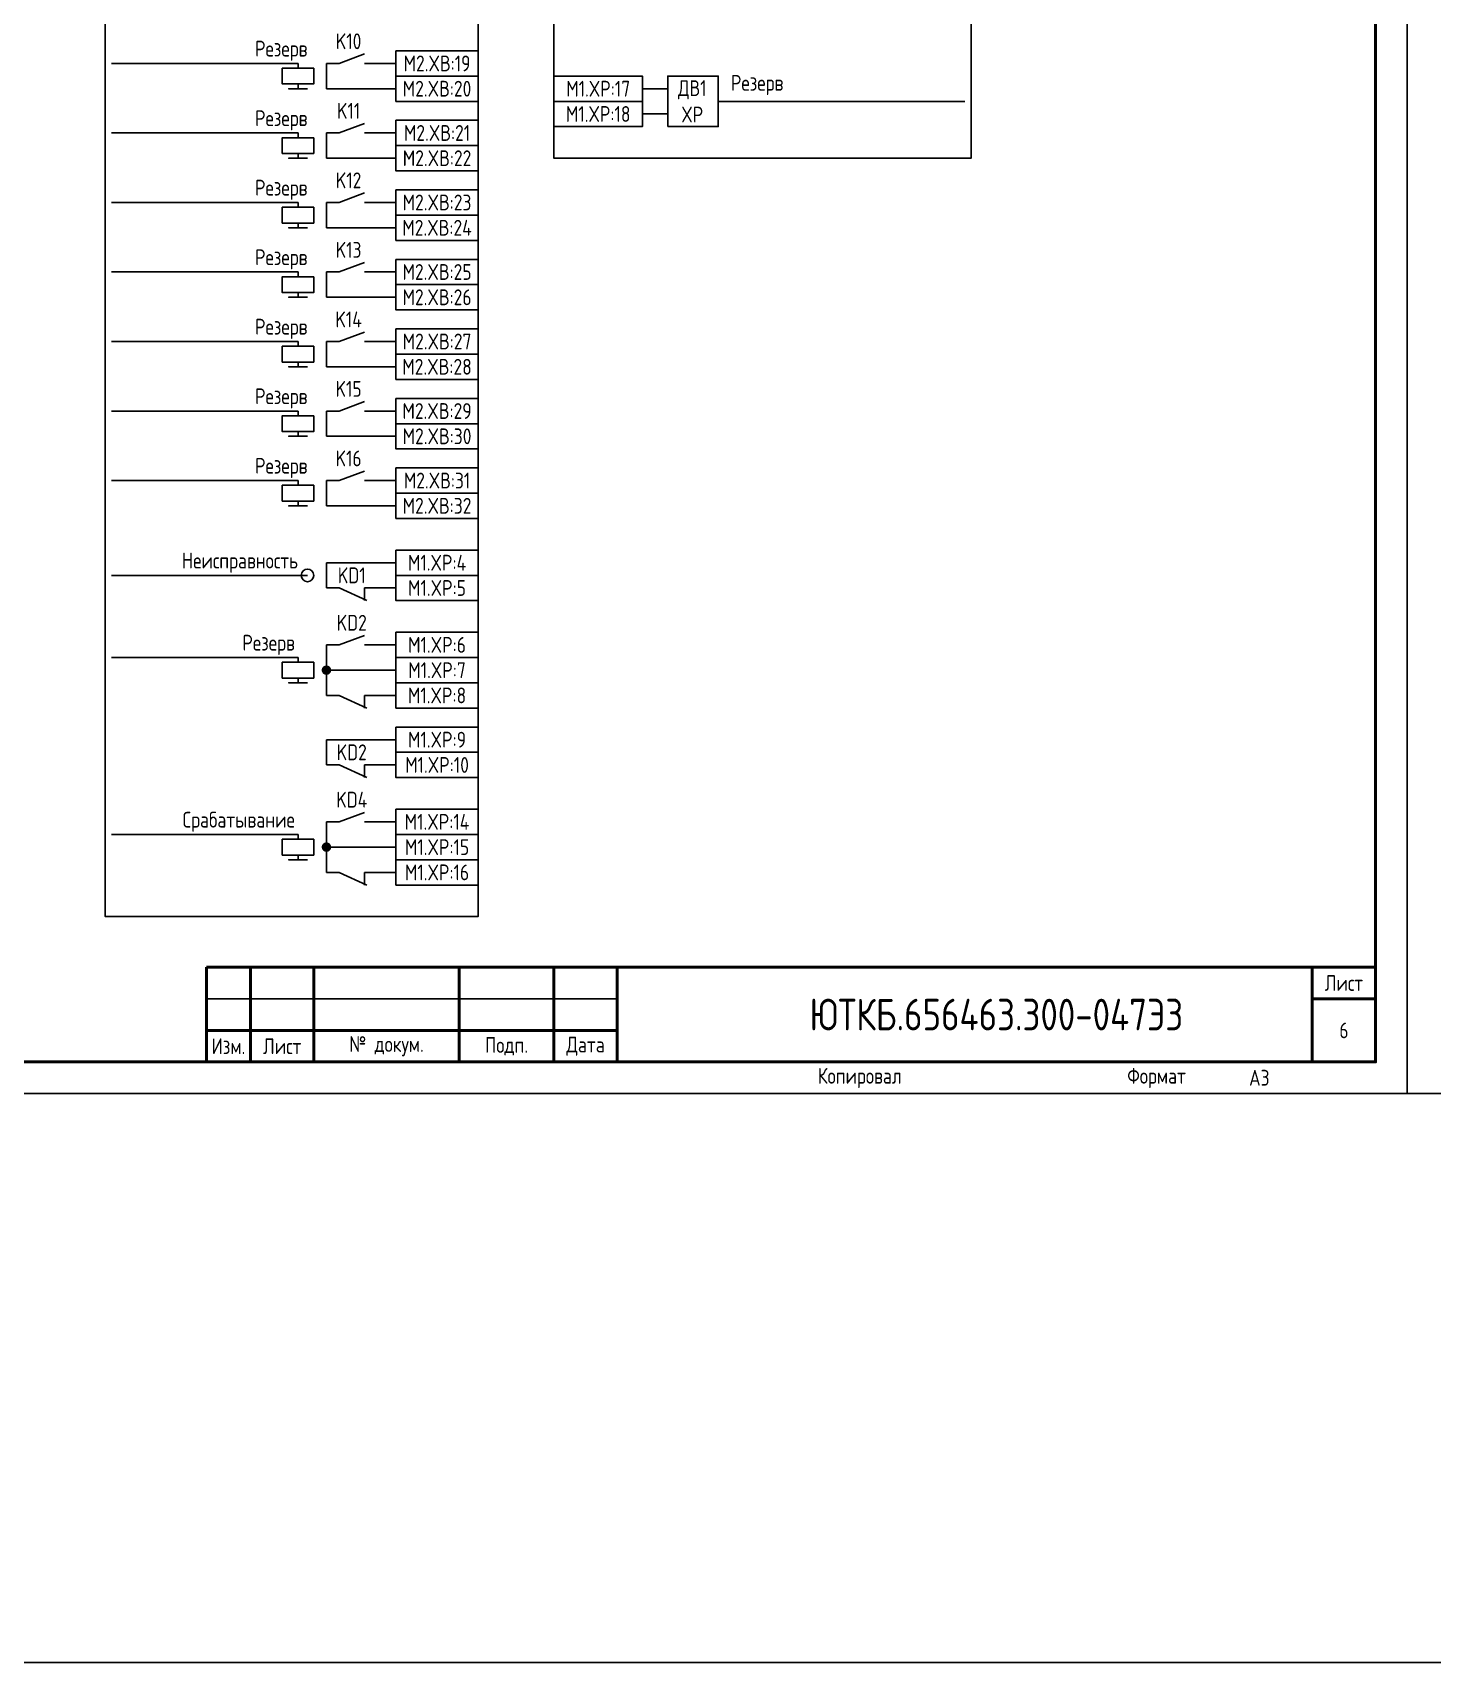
# Model space of a CAD drawing. Header units: millimetres. Extents: x -1036 to 3331, y -90 to 586.
# Drawn here: x 2302.5 to 2524, y -90 to 167.9 of the extents above; entities that cross this region are included whole.
import ezdxf

# ---------------------------------------------------------------- set-up
doc = ezdxf.new("R2010")
doc.units = ezdxf.units.MM
doc.styles.add('Gost_type_A', font='GOST_A.TTF')

# ---------------------------------------------------------------- blocks, each defined once
blk = doc.blocks.new('Штамп малый нижний')
at = {"lineweight": 50}
for points in [[(-185, 15), (-178, 15), (-178, 5), (-185, 5)], [(-178, 15), (-168, 15), (-168, 5), (-178, 5)], [(-168, 15), (-145, 15), (-145, 5), (-168, 5)], [(-145, 15), (-130, 15), (-130, 5), (-145, 5)], [(-130, 15), (-120, 15), (-120, 5), (-130, 5)], [(-120, 15), (-10, 15), (-10, 0), (-120, 0)], [(-10, 15), (0, 15), (0, 10), (-10, 10)], [(-10, 10), (0, 10), (0, 0), (-10, 0)], [(-185, 5), (-178, 5), (-178, 0), (-185, 0)], [(-178, 5), (-168, 5), (-168, 0), (-178, 0)], [(-168, 5), (-145, 5), (-145, 0), (-168, 0)], [(-145, 5), (-130, 5), (-130, 0), (-145, 0)], [(-130, 5), (-120, 5), (-120, 0), (-130, 0)]]:
    blk.add_lwpolyline(points, close=True, dxfattribs=at)
for points in [[(-185, 15), (-178, 15), (-178, 10), (-185, 10)], [(-178, 15), (-168, 15), (-168, 10), (-178, 10)], [(-168, 15), (-145, 15), (-145, 10), (-168, 10)], [(-145, 15), (-130, 15), (-130, 10), (-145, 10)], [(-130, 15), (-120, 15), (-120, 10), (-130, 10)], [(-185, 10), (-178, 10), (-178, 5), (-185, 5)], [(-178, 10), (-168, 10), (-168, 5), (-178, 5)], [(-168, 10), (-145, 10), (-145, 5), (-168, 5)], [(-145, 10), (-130, 10), (-130, 5), (-145, 5)], [(-130, 10), (-120, 10), (-120, 5), (-130, 5)]]:
    blk.add_lwpolyline(points, close=True)
at = {"char_height": 2.5, "style": 'Gost_type_A'}
for s, insert, width, attachment_point in [('Лист', (-5, 12.5), 10, 5), ('Изм.', (-181.5, 2.5), 7, 5), ('Лист', (-173, 2.5), 10, 5), ('№ докум.', (-156.5, 2.5), 23, 5), ('Подп.', (-137.5, 2.5), 15, 5), ('Дата', (-125, 2.5), 10, 5), ('Копировал', (-75, -2.53), 13.1202, 6), ('Формат', (-30, -2.53), 13.1202, 6)]:
    blk.add_mtext(s, dxfattribs=dict(at, insert=insert, width=width, attachment_point=attachment_point))
blk = doc.blocks.new('Формат_А3')
blk.add_lwpolyline([(-420, 297), (0, 297), (0, 0), (-420, 0)], close=True)
at = {"lineweight": 50}
blk.add_lwpolyline([(-400, 292), (-5, 292), (-5, 5), (-400, 5)], close=True, dxfattribs=at)
blk = doc.blocks.new('POINT')
at = {"const_width": 0.75}
blk.add_lwpolyline([(-0.375, 0, 1), (0.375, 0, 1)], format="xyb", close=True, dxfattribs=at)

msp = doc.modelspace()

# ---------------------------------------------------------------- linework, layer by layer
for p, q in [((2344.5, 163), (2315, 163)), ((2344.5, 163), (2344.5, 162.25)), ((2344.5, 159.75), (2344.5, 159)), ((2399, 159), (2403, 159)), ((2399, 155), (2403, 155)), ((2411, 157), (2450, 157)), ((2344.5, 152), (2315, 152)), ((2344.5, 152), (2344.5, 151.25)), ((2344.5, 148.75), (2344.5, 148)), ((2344.5, 141), (2315, 141)), ((2344.5, 141), (2344.5, 140.25)), ((2344.5, 137.75), (2344.5, 137)), ((2344.5, 130), (2315, 130)), ((2344.5, 130), (2344.5, 129.25)), ((2344.5, 126.75), (2344.5, 126)), ((2344.5, 119), (2315, 119)), ((2344.5, 119), (2344.5, 118.25)), ((2344.5, 115.75), (2344.5, 115)), ((2344.5, 108), (2315, 108)), ((2344.5, 108), (2344.5, 107.25)), ((2344.5, 104.75), (2344.5, 104)), ((2344.5, 97), (2315, 97)), ((2344.5, 97), (2344.5, 96.25)), ((2344.5, 93.75), (2344.5, 93)), ((2349, 84), (2349, 80)), ((2346, 82), (2315, 82)), ((2355, 80), (2355, 78)), ((2344.5, 69), (2315, 69)), ((2344.5, 69), (2344.5, 68.25)), ((2344.5, 65.75), (2344.5, 65)), ((2355, 63), (2355, 61)), ((2349, 56), (2349, 52)), ((2355, 52), (2355, 50)), ((2344.5, 41), (2315, 41)), ((2344.5, 41), (2344.5, 40.25)), ((2344.5, 37.75), (2344.5, 37)), ((2355, 35), (2355, 33))]:
    msp.add_line(p, q)
at = {"ltscale": 1.08}
for p, q in [((2351, 163), (2349, 163)), ((2349, 163), (2349, 159)), ((2355, 163), (2360, 163)), ((2349, 159), (2360, 159)), ((2351, 152), (2349, 152)), ((2349, 152), (2349, 148)), ((2355, 152), (2360, 152)), ((2349, 148), (2360, 148)), ((2351, 141), (2349, 141)), ((2349, 141), (2349, 137)), ((2355, 141), (2360, 141)), ((2349, 137), (2360, 137)), ((2351, 130), (2349, 130)), ((2349, 130), (2349, 126)), ((2355, 130), (2360, 130)), ((2349, 126), (2360, 126)), ((2351, 119), (2349, 119)), ((2349, 119), (2349, 115)), ((2355, 119), (2360, 119)), ((2349, 115), (2360, 115)), ((2351, 108), (2349, 108)), ((2349, 108), (2349, 104)), ((2355, 108), (2360, 108)), ((2349, 104), (2360, 104)), ((2351, 97), (2349, 97)), ((2349, 97), (2349, 93)), ((2355, 97), (2360, 97)), ((2349, 93), (2360, 93)), ((2349, 84), (2360, 84)), ((2351, 80), (2349, 80)), ((2355, 80), (2360, 80)), ((2351, 71), (2349, 71)), ((2349, 71), (2349, 63)), ((2355, 71), (2360, 71)), ((2349, 67), (2360, 67)), ((2351, 63), (2349, 63)), ((2355, 63), (2360, 63)), ((2349, 56), (2360, 56)), ((2351, 52), (2349, 52)), ((2355, 52), (2360, 52)), ((2351, 43), (2349, 43)), ((2349, 43), (2349, 35)), ((2355, 43), (2360, 43)), ((2349, 39), (2360, 39)), ((2351, 35), (2349, 35)), ((2355, 35), (2360, 35))]:
    msp.add_line(p, q, dxfattribs=at)
at = {"ltscale": 4.32}
for p, q in [((2355, 164.5), (2351, 163)), ((2355, 153.5), (2351, 152)), ((2355, 142.5), (2351, 141)), ((2355, 131.5), (2351, 130)), ((2355, 120.5), (2351, 119)), ((2355, 109.5), (2351, 108)), ((2355, 98.5), (2351, 97)), ((2355.39, 78), (2351, 80)), ((2355, 72.5), (2351, 71)), ((2355.39, 61), (2351, 63)), ((2355.39, 50), (2351, 52)), ((2355, 44.5), (2351, 43)), ((2355.39, 33), (2351, 35))]:
    msp.add_line(p, q, dxfattribs=at)
for points in [[(-1036, 586), (3331, 586), (3331, -90), (-1036, -90)], [(2817, 420), (2817, 0), (2520, 0), (2520, 420)], [(2314, 271), (2373, 271), (2373, 28), (2314, 28)], [(2385, 271), (2451, 271), (2451, 148), (2385, 148)], [(2360, 165), (2373, 165), (2373, 161), (2360, 161)], [(2347, 162.25), (2347, 159.75), (2342, 159.75), (2342, 162.25)], [(2360, 161), (2373, 161), (2373, 157), (2360, 157)], [(2385, 161), (2399, 161), (2399, 157), (2385, 157)], [(2346, 159), (2343, 159)], [(2385, 157), (2399, 157), (2399, 153), (2385, 153)], [(2360, 154), (2373, 154), (2373, 150), (2360, 150)], [(2347, 151.25), (2347, 148.75), (2342, 148.75), (2342, 151.25)], [(2360, 150), (2373, 150), (2373, 146), (2360, 146)], [(2346, 148), (2343, 148)], [(2360, 143), (2373, 143), (2373, 139), (2360, 139)], [(2347, 140.25), (2347, 137.75), (2342, 137.75), (2342, 140.25)], [(2346, 137), (2343, 137)], [(2360, 139), (2373, 139), (2373, 135), (2360, 135)], [(2360, 132), (2373, 132), (2373, 128), (2360, 128)], [(2347, 129.25), (2347, 126.75), (2342, 126.75), (2342, 129.25)], [(2360, 128), (2373, 128), (2373, 124), (2360, 124)], [(2346, 126), (2343, 126)], [(2360, 121), (2373, 121), (2373, 117), (2360, 117)], [(2347, 118.25), (2347, 115.75), (2342, 115.75), (2342, 118.25)], [(2360, 117), (2373, 117), (2373, 113), (2360, 113)], [(2346, 115), (2343, 115)], [(2360, 110), (2373, 110), (2373, 106), (2360, 106)], [(2347, 107.25), (2347, 104.75), (2342, 104.75), (2342, 107.25)], [(2360, 106), (2373, 106), (2373, 102), (2360, 102)], [(2346, 104), (2343, 104)], [(2360, 99), (2373, 99), (2373, 95), (2360, 95)], [(2347, 96.25), (2347, 93.75), (2342, 93.75), (2342, 96.25)], [(2346, 93), (2343, 93)], [(2360, 95), (2373, 95), (2373, 91), (2360, 91)], [(2360, 86), (2373, 86), (2373, 82), (2360, 82)], [(2360, 82), (2373, 82), (2373, 78), (2360, 78)], [(2360, 73), (2373, 73), (2373, 69), (2360, 69)], [(2347, 68.25), (2347, 65.75), (2342, 65.75), (2342, 68.25)], [(2360, 69), (2373, 69), (2373, 65), (2360, 65)], [(2346, 65), (2343, 65)], [(2360, 65), (2373, 65), (2373, 61), (2360, 61)], [(2360, 58), (2373, 58), (2373, 54), (2360, 54)], [(2360, 54), (2373, 54), (2373, 50), (2360, 50)], [(2360, 45), (2373, 45), (2373, 41), (2360, 41)], [(2347, 40.25), (2347, 37.75), (2342, 37.75), (2342, 40.25)], [(2360, 41), (2373, 41), (2373, 37), (2360, 37)], [(2346, 37), (2343, 37)], [(2360, 37), (2373, 37), (2373, 33), (2360, 33)]]:
    msp.add_lwpolyline(points, close=True)
at = {"ltscale": 4}
msp.add_lwpolyline([(2403, 153), (2411, 153), (2411, 161), (2403, 161)], close=True, dxfattribs=at)
msp.add_circle((2346, 82), 1)

# ---------------------------------------------------------------- block references
at = {"color": 1}
for name, p in [('Формат_А3', (2520, 0)), ('Штамп малый нижний', (2515, 5))]:
    msp.add_blockref(name, p, dxfattribs=at)
for p in [(2349, 67), (2349, 39)]:
    msp.add_blockref('POINT', p)

# ---------------------------------------------------------------- texts
at = {"style": 'Gost_type_A'}
for s, insert, char_height, width, attachment_point in [('K10', (2352.5, 166.5), 2.5, 5, 5), ('Резерв', (2346, 165), 2.5, 31.0015, 6), ('M2.XВ:19', (2366.5, 163), 2.5, 13, 5), ('M2.XВ:20', (2366.5, 159), 2.5, 13, 5), ('M1.XP:17', (2392, 159), 2.5, 14, 5), ('ДВ1 XP', (2406.88, 157), 2.5, 7.7588, 5), ('Резерв', (2413, 158), 2.5, 37, 7), ('Резерв', (2346, 154), 2.5, 31.0015, 6), ('K11', (2352.5, 155.5), 2.5, 5, 5), ('M1.XP:18', (2392, 155), 2.5, 14, 5), ('M2.XВ:21', (2366.5, 152), 2.5, 13, 5), ('M2.XВ:22', (2366.5, 148), 2.5, 13, 5), ('Резерв', (2346, 143), 2.5, 31.0015, 6), ('K12', (2352.5, 144.5), 2.5, 5, 5), ('M2.XВ:23', (2366.5, 141), 2.5, 13, 5), ('M2.XВ:24', (2366.5, 137), 2.5, 13, 5), ('K13', (2352.5, 133.5), 2.5, 5, 5), ('Резерв', (2346, 132), 2.5, 31.0015, 6), ('M2.XВ:25', (2366.5, 130), 2.5, 13, 5), ('M2.XВ:26', (2366.5, 126), 2.5, 13, 5), ('Резерв', (2346, 121), 2.5, 31.0015, 6), ('K14', (2352.5, 122.5), 2.5, 5, 5), ('M2.XВ:27', (2366.5, 119), 2.5, 13, 5), ('M2.XВ:28', (2366.5, 115), 2.5, 13, 5), ('Резерв', (2346, 110), 2.5, 31.0015, 6), ('K15', (2352.5, 111.5), 2.5, 5, 5), ('M2.XВ:29', (2366.5, 108), 2.5, 13, 5), ('M2.XВ:30', (2366.5, 104), 2.5, 13, 5), ('Резерв', (2346, 99), 2.5, 31.0015, 6), ('K16', (2352.5, 100.5), 2.5, 5, 5), ('M2.XВ:31', (2366.5, 97), 2.5, 13, 5), ('M2.XВ:32', (2366.5, 93), 2.5, 13, 5), ('M1.XP:4', (2366.5, 84), 2.5, 13, 5), ('KD1', (2353, 82), 2.5, 8, 5), ('M1.XP:5', (2366.5, 80), 2.5, 13, 5), ('KD2', (2353, 74.5), 2.5, 8, 5), ('M1.XP:6', (2366.5, 71), 2.5, 13, 5), ('M1.XP:7', (2366.5, 67), 2.5, 13, 5), ('M1.XP:8', (2366.5, 63), 2.5, 13, 5), ('M1.XP:9', (2366.5, 56), 2.5, 13, 5), ('KD2', (2353, 54), 2.5, 8, 5), ('M1.XP:10', (2366.5, 52), 2.5, 13, 5), ('KD4', (2353, 46.5), 2.5, 8, 5), ('M1.XP:14', (2366.5, 43), 2.5, 13, 5), ('M1.XP:15', (2366.5, 39), 2.5, 13, 5), ('M1.XP:16', (2366.5, 35), 2.5, 13, 5), ('ЮТКБ.656463.300-047Э3', (2455, 12.5), 5, 120, 5), ('6', (2510, 10), 2.5, 10, 5), ('A3', (2495, 2.5), 2.5, 20, 4)]:
    msp.add_mtext(s, dxfattribs=dict(at, insert=insert, char_height=char_height, width=width, attachment_point=attachment_point))
at = {"char_height": 2.5, "width": 37, "attachment_point": 6, "line_spacing_factor": 0.8, "style": 'Gost_type_A'}
for s, insert in [('Неисправность', (2344.5, 84)), ('Резерв', (2344, 71)), ('Срабатывание', (2344, 43))]:
    msp.add_mtext(s, dxfattribs=dict(at, insert=insert))

doc.saveas('drawing.dxf')
